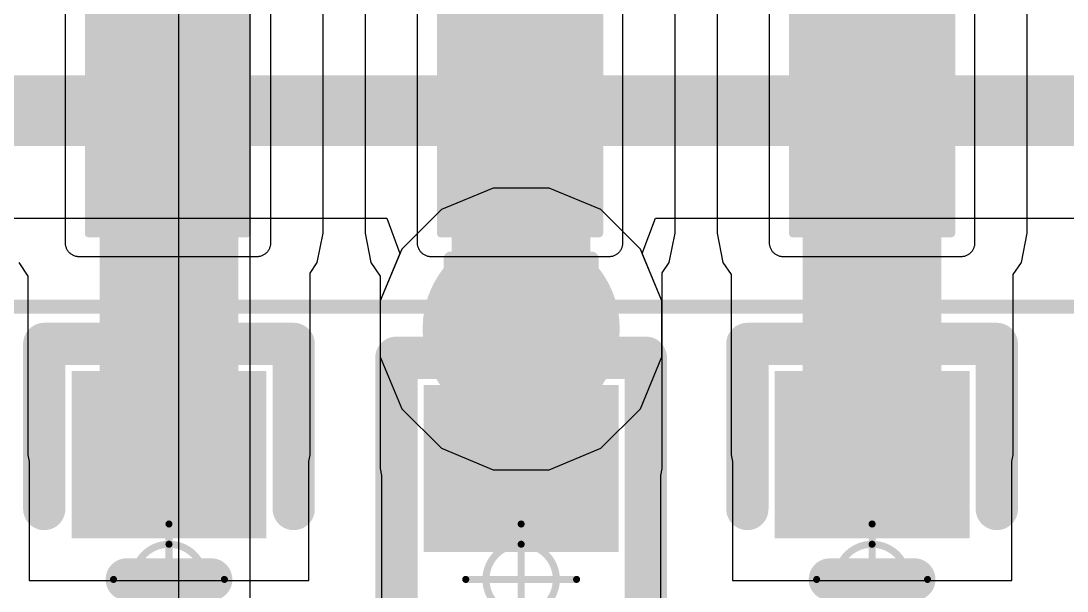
# Model space of a CAD drawing. Header units: inches. Extents: x -13 to 366, y -4 to 120.
# Drawn here: x 6.419 to 10.193, y 18.756 to 20.814 of the extents above; entities that cross this region are included whole.
import ezdxf

# ---------------------------------------------------------------- set-up
doc = ezdxf.new("R2010")
doc.units = ezdxf.units.IN
for name, color, linetype in [('Bottom Layer', 5, 'Continuous'), ('Bottom Solder', 6, 'Continuous'), ('Drill Drawing', 1, 'Continuous'), ('GND', 16, 'Continuous'), ('Mechanical 15', 56, 'Continuous'), ('POWER', 76, 'Continuous'), ('Top Layer', 1, 'Continuous'), ('Top Overlay', 2, 'Continuous'), ('Top Paste', 8, 'Continuous'), ('Top Solder', 216, 'Continuous'), ('Via Holes', 16, 'Continuous')]:
    doc.layers.add(name, color=color, linetype=linetype)

# ---------------------------------------------------------------- blocks, each defined once
blk = doc.blocks.new('R_0402_L_18')
at = {"layer": 'Top Layer'}
for points in [[(-0.6000800799999999, 0.24991822), (-0.20008088, 0.24991822), (-0.20008088, -0.25008078), (-0.6000800799999999, -0.25008078)], [(0.24991822, 0.24991822), (0.64991742, 0.24991822), (0.64991742, -0.25008078), (0.24991822, -0.25008078)]]:
    blk.add_hatch(color=1, dxfattribs=at).paths.add_polyline_path(points)
at = {"layer": 'Top Paste'}
for points in [[(-0.6000800799999999, 0.24991822), (-0.20008088, 0.24991822), (-0.20008088, -0.25008078), (-0.6000800799999999, -0.25008078)], [(0.24991822, 0.24991822), (0.64991742, 0.24991822), (0.64991742, -0.25008078), (0.24991822, -0.25008078)]]:
    blk.add_hatch(color=8, dxfattribs=at).paths.add_polyline_path(points)
at = {"layer": 'Top Solder'}
for points in [[(-0.7016800799999999, 0.35151822), (-0.09848087999999999, 0.35151822), (-0.09848087999999999, -0.35168078), (-0.7016800799999999, -0.35168078)], [(0.14831822, 0.35151822), (0.75151742, 0.35151822), (0.75151742, -0.35168078), (0.14831822, -0.35168078)]]:
    blk.add_hatch(color=216, dxfattribs=at).paths.add_polyline_path(points)
at = {"layer": 'Mechanical 15'}
for points in [[(0, -0.1999996, 0.0254, 0.0254, 0), (0, 0.1999996, 0.0254, 0.0254, 0)], [(0.1999996, 0, 0.0254, 0.0254, 0), (-0.1999996, 0, 0.0254, 0.0254, 0)]]:
    blk.add_lwpolyline(points, format="xyseb", dxfattribs=at)
for points in [[(-0.00635, 0.1999996, 0.0127, 0.0127, 1), (0.00635, 0.1999996, 0.0127, 0.0127, 1)], [(0.127, 0, 0.0254, 0.0254, 1), (-0.127, 0, 0.0254, 0.0254, 1)], [(-0.2063496, 0, 0.0127, 0.0127, 1), (-0.1936496, 0, 0.0127, 0.0127, 1)], [(-0.13335, 0, 0.0127, 0.0127, 1), (-0.12065, 0, 0.0127, 0.0127, 1)], [(0.12065, 0, 0.0127, 0.0127, 1), (0.13335, 0, 0.0127, 0.0127, 1)], [(0.1936496, 0, 0.0127, 0.0127, 1), (0.2063496, 0, 0.0127, 0.0127, 1)], [(-0.00635, -0.1999996, 0.0127, 0.0127, 1), (0.00635, -0.1999996, 0.0127, 0.0127, 1)]]:
    blk.add_lwpolyline(points, format="xyseb", close=True, dxfattribs=at)
at = {"layer": 'Top Overlay'}
for points in [[(-0.80008222, -0.45008038, 0.1524, 0.1524, 0), (-0.80008222, 0.44991782, 0.1524, 0.1524, 0)], [(0.84991956, 0.44991782, 0.1524, 0.1524, 0), (-0.80008222, 0.44991782, 0.1524, 0.1524, 0)], [(0.84991956, -0.45008038, 0.1524, 0.1524, 0), (0.84991956, 0.44991782, 0.1524, 0.1524, 0)], [(0.84991956, -0.45008038, 0.1524, 0.1524, 0), (-0.80008222, -0.45008038, 0.1524, 0.1524, 0)]]:
    blk.add_lwpolyline(points, format="xyseb", dxfattribs=at)
for points in [[(-0.83818222, 0.44991782, 0.0762, 0.0762, 1), (-0.7619822199999999, 0.44991782, 0.0762, 0.0762, 1)], [(-0.83818222, 0.44991782, 0.0762, 0.0762, 1), (-0.7619822199999999, 0.44991782, 0.0762, 0.0762, 1)], [(0.81181956, 0.44991782, 0.0762, 0.0762, 1), (0.8880195599999998, 0.44991782, 0.0762, 0.0762, 1)], [(0.81181956, 0.44991782, 0.0762, 0.0762, 1), (0.8880195599999998, 0.44991782, 0.0762, 0.0762, 1)], [(-0.83818222, -0.45008038, 0.0762, 0.0762, 1), (-0.7619822199999999, -0.45008038, 0.0762, 0.0762, 1)], [(-0.83818222, -0.45008038, 0.0762, 0.0762, 1), (-0.7619822199999999, -0.45008038, 0.0762, 0.0762, 1)], [(0.81181956, -0.45008038, 0.0762, 0.0762, 1), (0.8880195599999998, -0.45008038, 0.0762, 0.0762, 1)], [(0.81181956, -0.45008038, 0.0762, 0.0762, 1), (0.8880195599999998, -0.45008038, 0.0762, 0.0762, 1)]]:
    blk.add_lwpolyline(points, format="xyseb", close=True, dxfattribs=at)
blk = doc.blocks.new('C_0402_L_19')
at = {"layer": 'Top Layer'}
for points in [[(-0.6499986999999999, 0.2499995), (-0.2499995, 0.2499995), (-0.2499995, -0.2499995), (-0.6499986999999999, -0.2499995)], [(0.24991822, 0.24991822), (0.64991742, 0.24991822), (0.64991742, -0.25008078), (0.24991822, -0.25008078)]]:
    blk.add_hatch(color=1, dxfattribs=at).paths.add_polyline_path(points)
at = {"layer": 'Top Paste'}
for points in [[(-0.6499986999999999, 0.2499995), (-0.2499995, 0.2499995), (-0.2499995, -0.2499995), (-0.6499986999999999, -0.2499995)], [(0.24991822, 0.24991822), (0.64991742, 0.24991822), (0.64991742, -0.25008078), (0.24991822, -0.25008078)]]:
    blk.add_hatch(color=8, dxfattribs=at).paths.add_polyline_path(points)
at = {"layer": 'Top Solder'}
for points in [[(-0.7515987, 0.3515995), (-0.1483995, 0.3515995), (-0.1483995, -0.3515995), (-0.7515987, -0.3515995)], [(0.14831822, 0.35151822), (0.75151742, 0.35151822), (0.75151742, -0.35168078), (0.14831822, -0.35168078)]]:
    blk.add_hatch(color=216, dxfattribs=at).paths.add_polyline_path(points)
at = {"layer": 'Mechanical 15'}
for points in [[(0, -0.1999996, 0.0254, 0.0254, 0), (0, 0.1999996, 0.0254, 0.0254, 0)], [(0.1999996, 0, 0.0254, 0.0254, 0), (-0.1999996, 0, 0.0254, 0.0254, 0)]]:
    blk.add_lwpolyline(points, format="xyseb", dxfattribs=at)
for points in [[(-0.00635, 0.1999996, 0.0127, 0.0127, 1), (0.00635, 0.1999996, 0.0127, 0.0127, 1)], [(0.127, 0, 0.0254, 0.0254, 1), (-0.127, 0, 0.0254, 0.0254, 1)], [(-0.2063496, 0, 0.0127, 0.0127, 1), (-0.1936496, 0, 0.0127, 0.0127, 1)], [(-0.13335, 0, 0.0127, 0.0127, 1), (-0.12065, 0, 0.0127, 0.0127, 1)], [(0.12065, 0, 0.0127, 0.0127, 1), (0.13335, 0, 0.0127, 0.0127, 1)], [(0.1936496, 0, 0.0127, 0.0127, 1), (0.2063496, 0, 0.0127, 0.0127, 1)], [(-0.00635, -0.1999996, 0.0127, 0.0127, 1), (0.00635, -0.1999996, 0.0127, 0.0127, 1)]]:
    blk.add_lwpolyline(points, format="xyseb", close=True, dxfattribs=at)
at = {"layer": 'Top Overlay'}
for points in [[(-0.254, 0.44991782, 0.1524, 0.1524, 0), (-0.84991956, 0.44991782, 0.1524, 0.1524, 0)], [(-0.84991956, -0.44991782, 0.1524, 0.1524, 0), (-0.84991956, 0.44991782, 0.1524, 0.1524, 0)], [(0.84991956, 0.44991782, 0.1524, 0.1524, 0), (0.254, 0.44991782, 0.1524, 0.1524, 0)], [(0.84991956, -0.45008038, 0.1524, 0.1524, 0), (0.84991956, 0.44991782, 0.1524, 0.1524, 0)], [(0, -0.1524, 0.1524, 0.1524, 0), (0, 0.1524, 0.1524, 0.1524, 0)], [(-0.254, -0.44991782, 0.1524, 0.1524, 0), (-0.84991956, -0.44991782, 0.1524, 0.1524, 0)], [(-0.8497569999999999, -0.45008038, 0.1524, 0.1524, 0), (-0.84991956, -0.44991782, 0.1524, 0.1524, 0)], [(0.84991956, -0.44991782, 0.1524, 0.1524, 0), (0.254, -0.44991782, 0.1524, 0.1524, 0)]]:
    blk.add_lwpolyline(points, format="xyseb", dxfattribs=at)
for points in [[(-0.8880195599999998, 0.44991782, 0.0762, 0.0762, 1), (-0.81181956, 0.44991782, 0.0762, 0.0762, 1)], [(-0.8880195599999998, 0.44991782, 0.0762, 0.0762, 1), (-0.81181956, 0.44991782, 0.0762, 0.0762, 1)], [(-0.2921, 0.44991782, 0.0762, 0.0762, 1), (-0.2159, 0.44991782, 0.0762, 0.0762, 1)], [(0.2159, 0.44991782, 0.0762, 0.0762, 1), (0.2921, 0.44991782, 0.0762, 0.0762, 1)], [(0.81181956, 0.44991782, 0.0762, 0.0762, 1), (0.8880195599999998, 0.44991782, 0.0762, 0.0762, 1)], [(0.81181956, 0.44991782, 0.0762, 0.0762, 1), (0.8880195599999998, 0.44991782, 0.0762, 0.0762, 1)], [(-0.0381, 0.1524, 0.0762, 0.0762, 1), (0.0381, 0.1524, 0.0762, 0.0762, 1)], [(-0.0381, -0.1524, 0.0762, 0.0762, 1), (0.0381, -0.1524, 0.0762, 0.0762, 1)], [(-0.8880195599999998, -0.44991782, 0.0762, 0.0762, 1), (-0.81181956, -0.44991782, 0.0762, 0.0762, 1)], [(-0.8880195599999998, -0.44991782, 0.0762, 0.0762, 1), (-0.81181956, -0.44991782, 0.0762, 0.0762, 1)], [(-0.8880195599999998, -0.44991782, 0.0762, 0.0762, 1), (-0.81181956, -0.44991782, 0.0762, 0.0762, 1)], [(-0.8878569999999999, -0.45008038, 0.0762, 0.0762, 1), (-0.8116569999999999, -0.45008038, 0.0762, 0.0762, 1)], [(-0.2921, -0.44991782, 0.0762, 0.0762, 1), (-0.2159, -0.44991782, 0.0762, 0.0762, 1)], [(0.2159, -0.44991782, 0.0762, 0.0762, 1), (0.2921, -0.44991782, 0.0762, 0.0762, 1)], [(0.81181956, -0.44991782, 0.0762, 0.0762, 1), (0.8880195599999998, -0.44991782, 0.0762, 0.0762, 1)], [(0.81181956, -0.45008038, 0.0762, 0.0762, 1), (0.8880195599999998, -0.45008038, 0.0762, 0.0762, 1)]]:
    blk.add_lwpolyline(points, format="xyseb", close=True, dxfattribs=at)
blk = doc.blocks.new('VREG_LM5017MR_NOPB_21')
at = {"layer": 'Top Layer'}
h = blk.add_hatch(color=1, dxfattribs=at)
edge = h.paths.add_edge_path()
edge.add_arc((1.9400012, 2.18999816), 0.01500124, 90, 180)
edge.add_line((1.92499996, 2.18999816), (1.92499996, 1.62000184))
edge.add_arc((1.9400012, 1.62000184), 0.01500124, 180, 270)
edge.add_line((1.9400012, 1.6050006), (3.45999816, 1.6050006))
edge.add_arc((3.45999816, 1.62000184), 0.01500124, 270, 360)
edge.add_line((3.4749994, 1.62000184), (3.4749994, 2.18999816))
edge.add_arc((3.45999816, 2.18999816), 0.01500124, 0, 90)
edge.add_line((3.45999816, 2.2049994), (1.9400012, 2.2049994))
h = blk.add_hatch(color=1, dxfattribs=at)
edge = h.paths.add_edge_path()
edge.add_arc((1.9400012, 0.9199981599999999), 0.01500124, 90, 180)
edge.add_line((1.92499996, 0.9199981599999999), (1.92499996, 0.3500018399999999))
edge.add_arc((1.9400012, 0.35000184), 0.01500124, 180, 270)
edge.add_line((1.9400012, 0.3350005999999999), (3.45999816, 0.3350005999999999))
edge.add_arc((3.45999816, 0.35000184), 0.01500124, 270, 360)
edge.add_line((3.4749994, 0.35000184), (3.4749994, 0.91999816))
edge.add_arc((3.45999816, 0.9199981599999999), 0.01500124, 0, 90)
edge.add_line((3.45999816, 0.9349993999999999), (1.9400012, 0.9349993999999999))
h = blk.add_hatch(color=1, dxfattribs=at)
edge = h.paths.add_edge_path()
edge.add_arc((1.9400012, -0.35000184), 0.01500124, 90, 180)
edge.add_line((1.92499996, -0.35000184), (1.92499996, -0.91999816))
edge.add_arc((1.9400012, -0.9199981599999999), 0.01500124, 180, 270)
edge.add_line((1.9400012, -0.9349993999999999), (3.45999816, -0.9349993999999999))
edge.add_arc((3.45999816, -0.9199981599999999), 0.01500124, 270, 360)
edge.add_line((3.4749994, -0.9199981599999999), (3.4749994, -0.3500018399999999))
edge.add_arc((3.45999816, -0.35000184), 0.01500124, 0, 90)
edge.add_line((3.45999816, -0.3350005999999999), (1.9400012, -0.3350005999999999))
at = {"layer": 'Top Paste'}
h = blk.add_hatch(color=8, dxfattribs=at)
edge = h.paths.add_edge_path()
edge.add_arc((1.9400012, 2.18999816), 0.01500124, 90, 180)
edge.add_line((1.92499996, 2.18999816), (1.92499996, 1.62000184))
edge.add_arc((1.9400012, 1.62000184), 0.01500124, 180, 270)
edge.add_line((1.9400012, 1.6050006), (3.45999816, 1.6050006))
edge.add_arc((3.45999816, 1.62000184), 0.01500124, 270, 360)
edge.add_line((3.4749994, 1.62000184), (3.4749994, 2.18999816))
edge.add_arc((3.45999816, 2.18999816), 0.01500124, 0, 90)
edge.add_line((3.45999816, 2.2049994), (1.9400012, 2.2049994))
h = blk.add_hatch(color=8, dxfattribs=at)
edge = h.paths.add_edge_path()
edge.add_arc((1.9400012, 0.9199981599999999), 0.01500124, 90, 180)
edge.add_line((1.92499996, 0.9199981599999999), (1.92499996, 0.3500018399999999))
edge.add_arc((1.9400012, 0.35000184), 0.01500124, 180, 270)
edge.add_line((1.9400012, 0.3350005999999999), (3.45999816, 0.3350005999999999))
edge.add_arc((3.45999816, 0.35000184), 0.01500124, 270, 360)
edge.add_line((3.4749994, 0.35000184), (3.4749994, 0.91999816))
edge.add_arc((3.45999816, 0.9199981599999999), 0.01500124, 0, 90)
edge.add_line((3.45999816, 0.9349993999999999), (1.9400012, 0.9349993999999999))
h = blk.add_hatch(color=8, dxfattribs=at)
edge = h.paths.add_edge_path()
edge.add_arc((1.9400012, -0.35000184), 0.01500124, 90, 180)
edge.add_line((1.92499996, -0.35000184), (1.92499996, -0.91999816))
edge.add_arc((1.9400012, -0.9199981599999999), 0.01500124, 180, 270)
edge.add_line((1.9400012, -0.9349993999999999), (3.45999816, -0.9349993999999999))
edge.add_arc((3.45999816, -0.9199981599999999), 0.01500124, 270, 360)
edge.add_line((3.4749994, -0.9199981599999999), (3.4749994, -0.3500018399999999))
edge.add_arc((3.45999816, -0.35000184), 0.01500124, 0, 90)
edge.add_line((3.45999816, -0.3350005999999999), (1.9400012, -0.3350005999999999))
at = {"layer": 'Mechanical 15'}
blk.add_lwpolyline([(3.7249989, -2.69999968, 0.0499999, 0.0499999, 0), (3.7249989, 2.69999968, 0.0499999, 0.0499999, 0)], format="xyseb", dxfattribs=at)
at = {"layer": 'Top Solder'}
for p, q in [((1.905, 2.27499926), (3.49499936, 2.27499926)), ((3.49499936, 2.27499926), (3.49761556, 2.27493068)), ((3.49761556, 2.27493068), (3.500226679999999, 2.27472494)), ((3.500226679999999, 2.27472494), (3.50282256, 2.27438458)), ((3.50282256, 2.27438458), (3.50539558, 2.27390706)), ((3.50539558, 2.27390706), (3.50794066, 2.27329746)), ((3.50794066, 2.27329746), (3.510450179999999, 2.27255324)), ((3.510450179999999, 2.27255324), (3.51291906, 2.27167948)), ((3.51291906, 2.27167948), (3.51533714, 2.27067618)), ((3.51533714, 2.27067618), (3.51769934, 2.26955096)), ((3.51769934, 2.26955096), (3.52000058, 2.26830128)), ((3.52000058, 2.26830128), (3.5222307, 2.26693476)), ((3.5222307, 2.26693476), (3.5243897, 2.2654514)), ((3.5243897, 2.2654514), (3.52646488, 2.26385628)), ((3.52646488, 2.26385628), (3.52845624, 2.26215702)), ((3.52845624, 2.26215702), (3.530356159999999, 2.26035616)), ((3.530356159999999, 2.26035616), (3.53215702, 2.25845624)), ((3.53215702, 2.25845624), (3.53385628, 2.25646488)), ((3.53385628, 2.25646488), (3.5354514, 2.2543897)), ((3.5354514, 2.2543897), (3.53693476, 2.2522307)), ((3.53693476, 2.2522307), (3.538301279999999, 2.25000058)), ((3.538301279999999, 2.25000058), (3.53955096, 2.24769934)), ((3.53955096, 2.24769934), (3.54067618, 2.24533714)), ((3.54067618, 2.24533714), (3.54167948, 2.24291906)), ((3.54167948, 2.24291906), (3.54255324, 2.24045018)), ((3.54255324, 2.24045018), (3.54329746, 2.23794066)), ((3.54329746, 2.23794066), (3.54390706, 2.23539558)), ((3.54390706, 2.23539558), (3.54438458, 2.23282256)), ((3.54438458, 2.23282256), (3.54472494, 2.23022668)), ((3.54472494, 2.23022668), (3.54493068, 2.22761556)), ((3.54493068, 2.22761556), (3.54499926, 2.22499936)), ((3.54499926, 2.22499936), (3.54499926, 1.58500064)), ((3.52845624, 1.54784298), (3.52646488, 1.54614372)), ((3.530356159999999, 1.54964384), (3.52845624, 1.54784298)), ((3.53215702, 1.55154376), (3.530356159999999, 1.54964384)), ((3.53385628, 1.55353512), (3.53215702, 1.55154376)), ((3.5354514, 1.5556103), (3.53385628, 1.55353512)), ((3.53693476, 1.5577693), (3.5354514, 1.5556103)), ((3.538301279999999, 1.55999942), (3.53693476, 1.5577693)), ((3.53955096, 1.56230066), (3.538301279999999, 1.55999942)), ((3.54067618, 1.56466286), (3.53955096, 1.56230066)), ((3.54167948, 1.56708094), (3.54067618, 1.56466286)), ((3.54255324, 1.56954982), (3.54167948, 1.56708094)), ((3.54329746, 1.57205934), (3.54255324, 1.56954982)), ((3.54390706, 1.57460442), (3.54329746, 1.57205934)), ((3.54438458, 1.57717744), (3.54390706, 1.57460442)), ((3.54472494, 1.57977332), (3.54438458, 1.57717744)), ((3.54493068, 1.58238444), (3.54472494, 1.57977332)), ((3.54499926, 1.58500064), (3.54493068, 1.58238444)), ((3.49499936, 1.53500074), (1.905, 1.53500074)), ((3.49761556, 1.53506932), (3.49499936, 1.53500074)), ((3.500226679999999, 1.53527506), (3.49761556, 1.53506932)), ((3.50282256, 1.53561542), (3.500226679999999, 1.53527506)), ((3.50539558, 1.53609294), (3.50282256, 1.53561542)), ((3.50794066, 1.53670254), (3.50539558, 1.53609294)), ((3.510450179999999, 1.53744676), (3.50794066, 1.53670254)), ((3.51291906, 1.53832052), (3.510450179999999, 1.53744676)), ((3.51533714, 1.53932382), (3.51291906, 1.53832052)), ((3.51769934, 1.54044904), (3.51533714, 1.53932382)), ((3.52000058, 1.54169872), (3.51769934, 1.54044904)), ((3.5222307, 1.54306524), (3.52000058, 1.54169872)), ((3.5243897, 1.5445486), (3.5222307, 1.54306524)), ((3.52646488, 1.54614372), (3.5243897, 1.5445486)), ((1.905, 1.00499926), (3.49499936, 1.00499926)), ((3.49499936, 1.00499926), (3.49761556, 1.00493068)), ((3.49761556, 1.00493068), (3.500226679999999, 1.00472494)), ((3.500226679999999, 1.00472494), (3.50282256, 1.00438458)), ((3.50282256, 1.00438458), (3.50539558, 1.00390706)), ((3.50539558, 1.00390706), (3.50794066, 1.00329746)), ((3.50794066, 1.00329746), (3.510450179999999, 1.00255324)), ((3.510450179999999, 1.00255324), (3.51291906, 1.00167948)), ((3.51291906, 1.00167948), (3.51533714, 1.00067618)), ((3.51533714, 1.00067618), (3.51769934, 0.99955096)), ((3.51769934, 0.99955096), (3.52000058, 0.9983012800000001)), ((3.52000058, 0.9983012800000001), (3.5222307, 0.9969347599999998)), ((3.5222307, 0.9969347599999998), (3.5243897, 0.9954513999999999)), ((3.5243897, 0.9954513999999999), (3.52646488, 0.99385628)), ((3.52646488, 0.99385628), (3.52845624, 0.99215702)), ((3.52845624, 0.99215702), (3.530356159999999, 0.9903561599999999)), ((3.530356159999999, 0.9903561599999999), (3.53215702, 0.98845624)), ((3.53215702, 0.98845624), (3.53385628, 0.98646488)), ((3.53385628, 0.98646488), (3.5354514, 0.9843896999999999)), ((3.5354514, 0.9843896999999999), (3.53693476, 0.9822306999999999)), ((3.53693476, 0.9822306999999999), (3.538301279999999, 0.9800005799999999)), ((3.538301279999999, 0.9800005799999999), (3.53955096, 0.97769934)), ((3.53955096, 0.97769934), (3.54067618, 0.9753371399999999)), ((3.54067618, 0.9753371399999999), (3.54167948, 0.97291906)), ((3.54167948, 0.97291906), (3.54255324, 0.97045018)), ((3.54255324, 0.97045018), (3.54329746, 0.9679406599999999)), ((3.54329746, 0.9679406599999999), (3.54390706, 0.9653955799999999)), ((3.54390706, 0.9653955799999999), (3.54438458, 0.96282256)), ((3.54438458, 0.96282256), (3.54472494, 0.96022668)), ((3.54472494, 0.96022668), (3.54493068, 0.95761556)), ((3.54493068, 0.95761556), (3.54499926, 0.9549993599999999)), ((3.54499926, 0.9549993599999999), (3.54499926, 0.31500064)), ((3.54329746, 0.30205934), (3.54255324, 0.29954982)), ((3.54390706, 0.30460442), (3.54329746, 0.30205934)), ((3.54438458, 0.30717744), (3.54390706, 0.30460442)), ((3.54472494, 0.30977332), (3.54438458, 0.30717744)), ((3.54493068, 0.31238444), (3.54472494, 0.30977332)), ((3.54499926, 0.31500064), (3.54493068, 0.31238444)), ((3.49499936, 0.26500074), (1.905, 0.26500074)), ((3.49761556, 0.26506932), (3.49499936, 0.26500074)), ((3.500226679999999, 0.26527506), (3.49761556, 0.26506932)), ((3.50282256, 0.26561542), (3.500226679999999, 0.26527506)), ((3.50539558, 0.26609294), (3.50282256, 0.26561542)), ((3.50794066, 0.26670254), (3.50539558, 0.26609294)), ((3.510450179999999, 0.26744676), (3.50794066, 0.26670254)), ((3.51291906, 0.26832052), (3.510450179999999, 0.26744676)), ((3.51533714, 0.26932382), (3.51291906, 0.26832052)), ((3.51769934, 0.27044904), (3.51533714, 0.26932382)), ((3.52000058, 0.2716987199999999), (3.51769934, 0.27044904)), ((3.5222307, 0.27306524), (3.52000058, 0.2716987199999999)), ((3.5243897, 0.2745486), (3.5222307, 0.27306524)), ((3.52646488, 0.27614372), (3.5243897, 0.2745486)), ((3.52845624, 0.27784298), (3.52646488, 0.27614372)), ((3.530356159999999, 0.27964384), (3.52845624, 0.27784298)), ((3.53215702, 0.28154376), (3.530356159999999, 0.27964384)), ((3.53385628, 0.28353512), (3.53215702, 0.28154376)), ((3.5354514, 0.2856103), (3.53385628, 0.28353512)), ((3.53693476, 0.2877693), (3.5354514, 0.2856103)), ((3.538301279999999, 0.28999942), (3.53693476, 0.2877693)), ((3.53955096, 0.29230066), (3.538301279999999, 0.28999942)), ((3.54067618, 0.29466286), (3.53955096, 0.29230066)), ((3.54167948, 0.29708094), (3.54067618, 0.29466286)), ((3.54255324, 0.29954982), (3.54167948, 0.29708094)), ((1.905, -0.26500074), (3.49499936, -0.26500074)), ((3.49499936, -0.26500074), (3.49761556, -0.26506932)), ((3.49761556, -0.26506932), (3.500226679999999, -0.26527506)), ((3.500226679999999, -0.26527506), (3.50282256, -0.26561542)), ((3.50282256, -0.26561542), (3.50539558, -0.26609294)), ((3.50539558, -0.26609294), (3.50794066, -0.26670254)), ((3.50794066, -0.26670254), (3.510450179999999, -0.26744676)), ((3.510450179999999, -0.26744676), (3.51291906, -0.26832052)), ((3.51291906, -0.26832052), (3.51533714, -0.26932382)), ((3.51533714, -0.26932382), (3.51769934, -0.27044904)), ((3.51769934, -0.27044904), (3.52000058, -0.2716987199999999)), ((3.52000058, -0.2716987199999999), (3.5222307, -0.27306524)), ((3.5222307, -0.27306524), (3.5243897, -0.2745486)), ((3.5243897, -0.2745486), (3.52646488, -0.27614372)), ((3.52646488, -0.27614372), (3.52845624, -0.27784298)), ((3.52845624, -0.27784298), (3.530356159999999, -0.27964384)), ((3.530356159999999, -0.27964384), (3.53215702, -0.28154376)), ((3.53215702, -0.28154376), (3.53385628, -0.28353512)), ((3.53385628, -0.28353512), (3.5354514, -0.2856103)), ((3.5354514, -0.2856103), (3.53693476, -0.2877693)), ((3.53693476, -0.2877693), (3.538301279999999, -0.28999942)), ((3.538301279999999, -0.28999942), (3.53955096, -0.29230066)), ((3.53955096, -0.29230066), (3.54067618, -0.29466286)), ((3.54067618, -0.29466286), (3.54167948, -0.29708094)), ((3.54167948, -0.29708094), (3.54255324, -0.29954982)), ((3.54255324, -0.29954982), (3.54329746, -0.30205934)), ((3.54329746, -0.30205934), (3.54390706, -0.30460442)), ((3.54390706, -0.30460442), (3.54438458, -0.30717744)), ((3.54438458, -0.30717744), (3.54472494, -0.30977332)), ((3.54472494, -0.30977332), (3.54493068, -0.31238444)), ((3.54493068, -0.31238444), (3.54499926, -0.31500064)), ((3.54499926, -0.31500064), (3.54499926, -0.9549993599999999)), ((3.538301279999999, -0.9800005799999999), (3.53693476, -0.9822306999999999)), ((3.53955096, -0.97769934), (3.538301279999999, -0.9800005799999999)), ((3.54067618, -0.9753371399999999), (3.53955096, -0.97769934)), ((3.54167948, -0.97291906), (3.54067618, -0.9753371399999999)), ((3.54255324, -0.97045018), (3.54167948, -0.97291906)), ((3.54329746, -0.9679406599999999), (3.54255324, -0.97045018)), ((3.54390706, -0.9653955799999999), (3.54329746, -0.9679406599999999)), ((3.54438458, -0.96282256), (3.54390706, -0.9653955799999999)), ((3.54472494, -0.96022668), (3.54438458, -0.96282256)), ((3.54493068, -0.95761556), (3.54472494, -0.96022668)), ((3.54499926, -0.9549993599999999), (3.54493068, -0.95761556)), ((3.49499936, -1.00499926), (1.905, -1.00499926)), ((3.49761556, -1.00493068), (3.49499936, -1.00499926)), ((3.500226679999999, -1.00472494), (3.49761556, -1.00493068)), ((3.50282256, -1.00438458), (3.500226679999999, -1.00472494)), ((3.50539558, -1.00390706), (3.50282256, -1.00438458)), ((3.50794066, -1.00329746), (3.50539558, -1.00390706)), ((3.510450179999999, -1.00255324), (3.50794066, -1.00329746)), ((3.51291906, -1.00167948), (3.510450179999999, -1.00255324)), ((3.51533714, -1.00067618), (3.51291906, -1.00167948)), ((3.51769934, -0.99955096), (3.51533714, -1.00067618)), ((3.52000058, -0.9983012800000001), (3.51769934, -0.99955096)), ((3.5222307, -0.9969347599999998), (3.52000058, -0.9983012800000001)), ((3.5243897, -0.9954513999999999), (3.5222307, -0.9969347599999998)), ((3.52646488, -0.99385628), (3.5243897, -0.9954513999999999)), ((3.52845624, -0.99215702), (3.52646488, -0.99385628)), ((3.530356159999999, -0.9903561599999999), (3.52845624, -0.99215702)), ((3.53215702, -0.98845624), (3.530356159999999, -0.9903561599999999)), ((3.53385628, -0.98646488), (3.53215702, -0.98845624)), ((3.5354514, -0.9843896999999999), (3.53385628, -0.98646488)), ((3.53693476, -0.9822306999999999), (3.5354514, -0.9843896999999999))]:
    blk.add_line(p, q, dxfattribs=at)
blk = doc.blocks.new('C_0402_L_32')
at = {"layer": 'Top Layer'}
for points in [[(-0.6499986999999999, 0.2499995), (-0.2499995, 0.2499995), (-0.2499995, -0.2499995), (-0.6499986999999999, -0.2499995)], [(0.24991822, 0.24991822), (0.64991742, 0.24991822), (0.64991742, -0.25008078), (0.24991822, -0.25008078)]]:
    blk.add_hatch(color=1, dxfattribs=at).paths.add_polyline_path(points)
at = {"layer": 'Top Paste'}
for points in [[(-0.6499986999999999, 0.2499995), (-0.2499995, 0.2499995), (-0.2499995, -0.2499995), (-0.6499986999999999, -0.2499995)], [(0.24991822, 0.24991822), (0.64991742, 0.24991822), (0.64991742, -0.25008078), (0.24991822, -0.25008078)]]:
    blk.add_hatch(color=8, dxfattribs=at).paths.add_polyline_path(points)
at = {"layer": 'Top Solder'}
for points in [[(-0.7515987, 0.3515995), (-0.1483995, 0.3515995), (-0.1483995, -0.3515995), (-0.7515987, -0.3515995)], [(0.14831822, 0.35151822), (0.75151742, 0.35151822), (0.75151742, -0.35168078), (0.14831822, -0.35168078)]]:
    blk.add_hatch(color=216, dxfattribs=at).paths.add_polyline_path(points)
at = {"layer": 'Mechanical 15'}
for points in [[(0, -0.1999996, 0.0254, 0.0254, 0), (0, 0.1999996, 0.0254, 0.0254, 0)], [(0.1999996, 0, 0.0254, 0.0254, 0), (-0.1999996, 0, 0.0254, 0.0254, 0)]]:
    blk.add_lwpolyline(points, format="xyseb", dxfattribs=at)
for points in [[(-0.00635, 0.1999996, 0.0127, 0.0127, 1), (0.00635, 0.1999996, 0.0127, 0.0127, 1)], [(0.127, 0, 0.0254, 0.0254, 1), (-0.127, 0, 0.0254, 0.0254, 1)], [(-0.2063496, 0, 0.0127, 0.0127, 1), (-0.1936496, 0, 0.0127, 0.0127, 1)], [(-0.13335, 0, 0.0127, 0.0127, 1), (-0.12065, 0, 0.0127, 0.0127, 1)], [(0.12065, 0, 0.0127, 0.0127, 1), (0.13335, 0, 0.0127, 0.0127, 1)], [(0.1936496, 0, 0.0127, 0.0127, 1), (0.2063496, 0, 0.0127, 0.0127, 1)], [(-0.00635, -0.1999996, 0.0127, 0.0127, 1), (0.00635, -0.1999996, 0.0127, 0.0127, 1)]]:
    blk.add_lwpolyline(points, format="xyseb", close=True, dxfattribs=at)
at = {"layer": 'Top Overlay'}
for points in [[(-0.84991956, -0.44991782, 0.1524, 0.1524, 0), (-0.84991956, 0.44991782, 0.1524, 0.1524, 0)], [(-0.254, 0.44991782, 0.1524, 0.1524, 0), (-0.84991956, 0.44991782, 0.1524, 0.1524, 0)], [(0.84991956, 0.44991782, 0.1524, 0.1524, 0), (0.254, 0.44991782, 0.1524, 0.1524, 0)], [(0.84991956, -0.45008038, 0.1524, 0.1524, 0), (0.84991956, 0.44991782, 0.1524, 0.1524, 0)], [(0, -0.1524, 0.1524, 0.1524, 0), (0, 0.1524, 0.1524, 0.1524, 0)], [(-0.8497569999999999, -0.45008038, 0.1524, 0.1524, 0), (-0.84991956, -0.44991782, 0.1524, 0.1524, 0)], [(-0.254, -0.44991782, 0.1524, 0.1524, 0), (-0.84991956, -0.44991782, 0.1524, 0.1524, 0)], [(0.84991956, -0.44991782, 0.1524, 0.1524, 0), (0.254, -0.44991782, 0.1524, 0.1524, 0)]]:
    blk.add_lwpolyline(points, format="xyseb", dxfattribs=at)
for points in [[(-0.8880195599999998, 0.44991782, 0.0762, 0.0762, 1), (-0.81181956, 0.44991782, 0.0762, 0.0762, 1)], [(-0.8880195599999998, 0.44991782, 0.0762, 0.0762, 1), (-0.81181956, 0.44991782, 0.0762, 0.0762, 1)], [(-0.2921, 0.44991782, 0.0762, 0.0762, 1), (-0.2159, 0.44991782, 0.0762, 0.0762, 1)], [(0.2159, 0.44991782, 0.0762, 0.0762, 1), (0.2921, 0.44991782, 0.0762, 0.0762, 1)], [(0.81181956, 0.44991782, 0.0762, 0.0762, 1), (0.8880195599999998, 0.44991782, 0.0762, 0.0762, 1)], [(0.81181956, 0.44991782, 0.0762, 0.0762, 1), (0.8880195599999998, 0.44991782, 0.0762, 0.0762, 1)], [(-0.0381, 0.1524, 0.0762, 0.0762, 1), (0.0381, 0.1524, 0.0762, 0.0762, 1)], [(-0.0381, -0.1524, 0.0762, 0.0762, 1), (0.0381, -0.1524, 0.0762, 0.0762, 1)], [(-0.8880195599999998, -0.44991782, 0.0762, 0.0762, 1), (-0.81181956, -0.44991782, 0.0762, 0.0762, 1)], [(-0.8880195599999998, -0.44991782, 0.0762, 0.0762, 1), (-0.81181956, -0.44991782, 0.0762, 0.0762, 1)], [(-0.8880195599999998, -0.44991782, 0.0762, 0.0762, 1), (-0.81181956, -0.44991782, 0.0762, 0.0762, 1)], [(-0.8878569999999999, -0.45008038, 0.0762, 0.0762, 1), (-0.8116569999999999, -0.45008038, 0.0762, 0.0762, 1)], [(-0.2921, -0.44991782, 0.0762, 0.0762, 1), (-0.2159, -0.44991782, 0.0762, 0.0762, 1)], [(0.2159, -0.44991782, 0.0762, 0.0762, 1), (0.2921, -0.44991782, 0.0762, 0.0762, 1)], [(0.81181956, -0.44991782, 0.0762, 0.0762, 1), (0.8880195599999998, -0.44991782, 0.0762, 0.0762, 1)], [(0.81181956, -0.45008038, 0.0762, 0.0762, 1), (0.8880195599999998, -0.45008038, 0.0762, 0.0762, 1)]]:
    blk.add_lwpolyline(points, format="xyseb", close=True, dxfattribs=at)

msp = doc.modelspace()

# ---------------------------------------------------------------- hatches: boundary and pattern name
at = {"layer": 'Bottom Layer'}
h = msp.add_hatch(color=5, dxfattribs=at)
edge = h.paths.add_edge_path()
edge.add_arc((8.223448119999999, 19.70240154), 0.254, 0, 360)
at = {"layer": 'Bottom Solder'}
h = msp.add_hatch(color=6, dxfattribs=at)
edge = h.paths.add_edge_path()
edge.add_arc((8.223448119999999, 19.70240154), 0.3556, 0, 360)
at = {"layer": 'GND'}
h = msp.add_hatch(color=16, dxfattribs=at)
edge = h.paths.add_edge_path()
edge.add_arc((8.223448119999999, 19.70240154), 0.254, 0, 360)
at = {"layer": 'POWER'}
h = msp.add_hatch(color=76, dxfattribs=at)
edge = h.paths.add_edge_path()
edge.add_arc((8.223448119999999, 19.70240154), 0.254, 0, 360)
at = {"layer": 'Top Layer'}
for points in [[(6.703019359999999, 19.24846036), (7.203018359999999, 19.24846036), (7.203018359999999, 20.80759872), (6.703019359999999, 20.80759872)], [(9.23946082, 19.24846036), (9.739459819999999, 19.24846036), (9.739459819999999, 20.80759872), (9.23946082, 20.80759872)], [(7.97336734, 19.19854174), (8.473366339999998, 19.19854174), (8.473366339999998, 20.7576801), (7.97336734, 20.7576801)]]:
    msp.add_hatch(color=1, dxfattribs=at).paths.add_polyline_path(points)
h = msp.add_hatch(color=1, dxfattribs=at)
edge = h.paths.add_edge_path()
edge.add_arc((8.223448119999999, 19.70240154), 0.254, 0, 360)
at = {"layer": 'Top Solder'}
h = msp.add_hatch(color=216, dxfattribs=at)
edge = h.paths.add_edge_path()
edge.add_arc((8.223448119999999, 19.70240154), 0.3556, 0, 360)
at = {"layer": 'Via Holes'}
h = msp.add_hatch(color=7, dxfattribs=at)
edge = h.paths.add_edge_path()
edge.add_arc((8.223448119999999, 19.70240154), 0.127, 0, 360)

# ---------------------------------------------------------------- linework, layer by layer
at = {"layer": 'Bottom Layer'}
for p, q in [((4.3391328, 20.10168192), (7.73837162, 20.10168192)), ((7.73837162, 20.10168192), (7.786375079999999, 19.97468192)), ((8.660521159999998, 19.97468192), (8.708524619999999, 20.10168192)), ((8.708524619999999, 20.10168192), (12.40927668, 20.10168192)), ((7.786375079999999, 19.97468192), (7.71544812, 19.80344782)), ((8.73144812, 19.80344782), (8.660521159999998, 19.97468192)), ((7.71544812, 19.80344782), (7.71544812, 19.60135526)), ((8.73144812, 19.60135526), (8.73144812, 19.80344782)), ((7.71544812, 19.60135526), (7.792786039999999, 19.4146424)), ((8.6541102, 19.4146424), (8.73144812, 19.60135526)), ((7.792786039999999, 19.4146424), (7.935688979999999, 19.27173946)), ((8.51120726, 19.27173946), (8.6541102, 19.4146424)), ((7.935688979999999, 19.27173946), (8.12240184, 19.19440154)), ((8.3244944, 19.19440154), (8.51120726, 19.27173946)), ((8.12240184, 19.19440154), (8.3244944, 19.19440154))]:
    msp.add_line(p, q, dxfattribs=at)
msp.add_lwpolyline([(4.1782238, 20.49014698, 0.254, 0.254, 0), (12.40927668, 20.49014698, 0.254, 0.254, 0)], format="xyseb", dxfattribs=at)
at = {"layer": 'Drill Drawing'}
for points in [[(7.969448119999999, 19.82940154, 0.0508, 0.0508, 0), (7.969448119999999, 19.95640154, 0.0508, 0.0508, 0)], [(7.969448119999999, 19.95640154, 0.0508, 0.0508, 0), (8.09644812, 19.95640154, 0.0508, 0.0508, 0)], [(8.09644812, 19.95640154, 0.0508, 0.0508, 0), (8.223448119999999, 19.82940154, 0.0508, 0.0508, 0)], [(8.223448119999999, 19.82940154, 0.0508, 0.0508, 0), (8.35044812, 19.95640154, 0.0508, 0.0508, 0)], [(8.35044812, 19.95640154, 0.0508, 0.0508, 0), (8.47744812, 19.95640154, 0.0508, 0.0508, 0)], [(8.47744812, 19.82940154, 0.0508, 0.0508, 0), (8.47744812, 19.95640154, 0.0508, 0.0508, 0)], [(7.969448119999999, 19.82940154, 0.0508, 0.0508, 0), (8.09644812, 19.70240154, 0.0508, 0.0508, 0)], [(8.35044812, 19.70240154, 0.0508, 0.0508, 0), (8.47744812, 19.82940154, 0.0508, 0.0508, 0)], [(7.969448119999999, 19.57540154, 0.0508, 0.0508, 0), (8.09644812, 19.70240154, 0.0508, 0.0508, 0)], [(8.35044812, 19.70240154, 0.0508, 0.0508, 0), (8.47744812, 19.57540154, 0.0508, 0.0508, 0)], [(7.969448119999999, 19.44840154, 0.0508, 0.0508, 0), (7.969448119999999, 19.57540154, 0.0508, 0.0508, 0)], [(8.09644812, 19.44840154, 0.0508, 0.0508, 0), (8.223448119999999, 19.57540154, 0.0508, 0.0508, 0)], [(8.223448119999999, 19.57540154, 0.0508, 0.0508, 0), (8.35044812, 19.44840154, 0.0508, 0.0508, 0)], [(8.47744812, 19.44840154, 0.0508, 0.0508, 0), (8.47744812, 19.57540154, 0.0508, 0.0508, 0)], [(7.969448119999999, 19.44840154, 0.0508, 0.0508, 0), (8.09644812, 19.44840154, 0.0508, 0.0508, 0)], [(8.35044812, 19.44840154, 0.0508, 0.0508, 0), (8.47744812, 19.44840154, 0.0508, 0.0508, 0)]]:
    msp.add_lwpolyline(points, format="xyseb", dxfattribs=at)
for points in [[(7.956748119999999, 19.95640154, 0.0254, 0.0254, 1), (7.982148119999999, 19.95640154, 0.0254, 0.0254, 1)], [(7.956748119999999, 19.95640154, 0.0254, 0.0254, 1), (7.982148119999999, 19.95640154, 0.0254, 0.0254, 1)], [(8.08374812, 19.95640154, 0.0254, 0.0254, 1), (8.109148119999999, 19.95640154, 0.0254, 0.0254, 1)], [(8.08374812, 19.95640154, 0.0254, 0.0254, 1), (8.109148119999999, 19.95640154, 0.0254, 0.0254, 1)], [(8.337748119999999, 19.95640154, 0.0254, 0.0254, 1), (8.36314812, 19.95640154, 0.0254, 0.0254, 1)], [(8.337748119999999, 19.95640154, 0.0254, 0.0254, 1), (8.36314812, 19.95640154, 0.0254, 0.0254, 1)], [(8.46474812, 19.95640154, 0.0254, 0.0254, 1), (8.490148119999999, 19.95640154, 0.0254, 0.0254, 1)], [(8.46474812, 19.95640154, 0.0254, 0.0254, 1), (8.490148119999999, 19.95640154, 0.0254, 0.0254, 1)], [(7.956748119999999, 19.82940154, 0.0254, 0.0254, 1), (7.982148119999999, 19.82940154, 0.0254, 0.0254, 1)], [(7.956748119999999, 19.82940154, 0.0254, 0.0254, 1), (7.982148119999999, 19.82940154, 0.0254, 0.0254, 1)], [(8.21074812, 19.82940154, 0.0254, 0.0254, 1), (8.23614812, 19.82940154, 0.0254, 0.0254, 1)], [(8.21074812, 19.82940154, 0.0254, 0.0254, 1), (8.23614812, 19.82940154, 0.0254, 0.0254, 1)], [(8.46474812, 19.82940154, 0.0254, 0.0254, 1), (8.490148119999999, 19.82940154, 0.0254, 0.0254, 1)], [(8.46474812, 19.82940154, 0.0254, 0.0254, 1), (8.490148119999999, 19.82940154, 0.0254, 0.0254, 1)], [(8.08374812, 19.70240154, 0.0254, 0.0254, 1), (8.109148119999999, 19.70240154, 0.0254, 0.0254, 1)], [(8.08374812, 19.70240154, 0.0254, 0.0254, 1), (8.109148119999999, 19.70240154, 0.0254, 0.0254, 1)], [(8.337748119999999, 19.70240154, 0.0254, 0.0254, 1), (8.36314812, 19.70240154, 0.0254, 0.0254, 1)], [(8.337748119999999, 19.70240154, 0.0254, 0.0254, 1), (8.36314812, 19.70240154, 0.0254, 0.0254, 1)], [(7.956748119999999, 19.57540154, 0.0254, 0.0254, 1), (7.982148119999999, 19.57540154, 0.0254, 0.0254, 1)], [(7.956748119999999, 19.57540154, 0.0254, 0.0254, 1), (7.982148119999999, 19.57540154, 0.0254, 0.0254, 1)], [(8.21074812, 19.57540154, 0.0254, 0.0254, 1), (8.23614812, 19.57540154, 0.0254, 0.0254, 1)], [(8.21074812, 19.57540154, 0.0254, 0.0254, 1), (8.23614812, 19.57540154, 0.0254, 0.0254, 1)], [(8.46474812, 19.57540154, 0.0254, 0.0254, 1), (8.490148119999999, 19.57540154, 0.0254, 0.0254, 1)], [(8.46474812, 19.57540154, 0.0254, 0.0254, 1), (8.490148119999999, 19.57540154, 0.0254, 0.0254, 1)], [(7.956748119999999, 19.44840154, 0.0254, 0.0254, 1), (7.982148119999999, 19.44840154, 0.0254, 0.0254, 1)], [(7.956748119999999, 19.44840154, 0.0254, 0.0254, 1), (7.982148119999999, 19.44840154, 0.0254, 0.0254, 1)], [(8.08374812, 19.44840154, 0.0254, 0.0254, 1), (8.109148119999999, 19.44840154, 0.0254, 0.0254, 1)], [(8.08374812, 19.44840154, 0.0254, 0.0254, 1), (8.109148119999999, 19.44840154, 0.0254, 0.0254, 1)], [(8.337748119999999, 19.44840154, 0.0254, 0.0254, 1), (8.36314812, 19.44840154, 0.0254, 0.0254, 1)], [(8.337748119999999, 19.44840154, 0.0254, 0.0254, 1), (8.36314812, 19.44840154, 0.0254, 0.0254, 1)], [(8.46474812, 19.44840154, 0.0254, 0.0254, 1), (8.490148119999999, 19.44840154, 0.0254, 0.0254, 1)], [(8.46474812, 19.44840154, 0.0254, 0.0254, 1), (8.490148119999999, 19.44840154, 0.0254, 0.0254, 1)]]:
    msp.add_lwpolyline(points, format="xyseb", close=True, dxfattribs=at)
at = {"layer": 'GND'}
for p, q in [((8.12240184, 20.21040154), (7.935688979999999, 20.13306362)), ((8.3244944, 20.21040154), (8.12240184, 20.21040154)), ((8.51120726, 20.13306362), (8.3244944, 20.21040154)), ((7.935688979999999, 20.13306362), (7.792786039999999, 19.99016068)), ((8.6541102, 19.99016068), (8.51120726, 20.13306362)), ((7.792786039999999, 19.99016068), (7.71544812, 19.80344782)), ((8.73144812, 19.80344782), (8.6541102, 19.99016068)), ((7.71544812, 19.80344782), (7.71544812, 19.60135526)), ((8.73144812, 19.60135526), (8.73144812, 19.80344782)), ((7.71544812, 19.60135526), (7.792786039999999, 19.4146424)), ((8.6541102, 19.4146424), (8.73144812, 19.60135526)), ((7.792786039999999, 19.4146424), (7.935688979999999, 19.27173946)), ((8.51120726, 19.27173946), (8.6541102, 19.4146424)), ((7.935688979999999, 19.27173946), (8.12240184, 19.19440154)), ((8.3244944, 19.19440154), (8.51120726, 19.27173946)), ((8.12240184, 19.19440154), (8.3244944, 19.19440154))]:
    msp.add_line(p, q, dxfattribs=at)
at = {"layer": 'POWER'}
for p, q in [((7.246452359999999, 18.37352942), (7.246452359999999, 22.598253)), ((6.9874765, 22.4536), (6.9874765, 18.45662298)), ((8.12240184, 20.21040154), (7.935688979999999, 20.13306362)), ((8.3244944, 20.21040154), (8.12240184, 20.21040154)), ((8.51120726, 20.13306362), (8.3244944, 20.21040154)), ((7.935688979999999, 20.13306362), (7.792786039999999, 19.99016068)), ((8.6541102, 19.99016068), (8.51120726, 20.13306362)), ((7.792786039999999, 19.99016068), (7.71544812, 19.80344782)), ((8.73144812, 19.80344782), (8.6541102, 19.99016068)), ((7.71544812, 19.80344782), (7.71544812, 19.60135526)), ((8.73144812, 19.60135526), (8.73144812, 19.80344782)), ((7.71544812, 19.60135526), (7.792786039999999, 19.4146424)), ((8.6541102, 19.4146424), (8.73144812, 19.60135526)), ((7.792786039999999, 19.4146424), (7.935688979999999, 19.27173946)), ((8.51120726, 19.27173946), (8.6541102, 19.4146424)), ((7.935688979999999, 19.27173946), (8.12240184, 19.19440154)), ((8.3244944, 19.19440154), (8.51120726, 19.27173946)), ((8.12240184, 19.19440154), (8.3244944, 19.19440154))]:
    msp.add_line(p, q, dxfattribs=at)
at = {"layer": 'Top Layer'}
for p, q in [((7.508730219999999, 20.04760278), (7.508730219999999, 21.56759974)), ((7.66019042, 21.56759974), (7.66019042, 20.04760278)), ((8.77873022, 20.04760278), (8.77873022, 21.56759974)), ((8.93019042, 21.56759974), (8.93019042, 20.04760278)), ((10.04873022, 20.04760278), (10.04873022, 21.56759974)), ((7.487851419999999, 19.94264236), (7.508730219999999, 20.04760278)), ((7.66019042, 20.04760278), (7.68106922, 19.94264236)), ((8.757851419999998, 19.94264236), (8.77873022, 20.04760278)), ((8.93019042, 20.04760278), (8.951069219999999, 19.94264236)), ((10.02785142, 19.94264236), (10.04873022, 20.04760278)), ((6.41106922, 19.94264236), (6.444043499999999, 19.8932927)), ((7.46199422, 19.90394546), (7.487851419999999, 19.94264236)), ((7.68106922, 19.94264236), (7.71439148, 19.892772)), ((8.7323422, 19.90446616), (8.757851419999998, 19.94264236)), ((8.951069219999999, 19.94264236), (8.98048496, 19.89861908)), ((9.99843568, 19.89861908), (10.02785142, 19.94264236)), ((6.444043499999999, 19.8932927), (6.444043499999999, 19.24846036)), ((7.46199422, 19.24846036), (7.46199422, 19.90394546)), ((7.71439148, 19.892772), (7.71439148, 19.19854174)), ((8.7323422, 19.19854174), (8.7323422, 19.90446616)), ((8.98048496, 19.89861908), (8.98048496, 19.24846036)), ((9.99843568, 19.24846036), (9.99843568, 19.89861908)), ((6.444043499999999, 19.24846036), (6.44901936, 19.2234439)), ((7.457018359999999, 19.2234439), (7.46199422, 19.24846036)), ((8.98048496, 19.24846036), (8.98546082, 19.2234439)), ((9.99345982, 19.2234439), (9.99843568, 19.24846036)), ((6.44901936, 19.2234439), (6.44901936, 18.79446076)), ((7.457018359999999, 18.79446076), (7.457018359999999, 19.2234439)), ((8.98546082, 19.2234439), (8.98546082, 18.79446076)), ((9.99345982, 18.79446076), (9.99345982, 19.2234439)), ((7.71439148, 19.19854174), (7.71936734, 19.17352528)), ((7.71936734, 19.17352528), (7.71936734, 18.5735595)), ((8.72736634, 19.17352528), (8.7323422, 19.19854174)), ((8.72736634, 18.5735595), (8.72736634, 19.17352528)), ((6.44901936, 18.79446076), (7.457018359999999, 18.79446076)), ((8.98546082, 18.79446076), (9.99345982, 18.79446076))]:
    msp.add_line(p, q, dxfattribs=at)

# ---------------------------------------------------------------- block references
at = {"rotation": 270}
for name, p in [('VREG_LM5017MR_NOPB_21', (7.58446032, 23.50760094)), ('C_0402_L_19', (6.95301886, 18.79846126)), ('C_0402_L_32', (9.48946032, 18.79846126)), ('R_0402_L_18', (8.223448119999999, 18.79846126))]:
    msp.add_blockref(name, p, dxfattribs=at)

doc.saveas('drawing.dxf')
